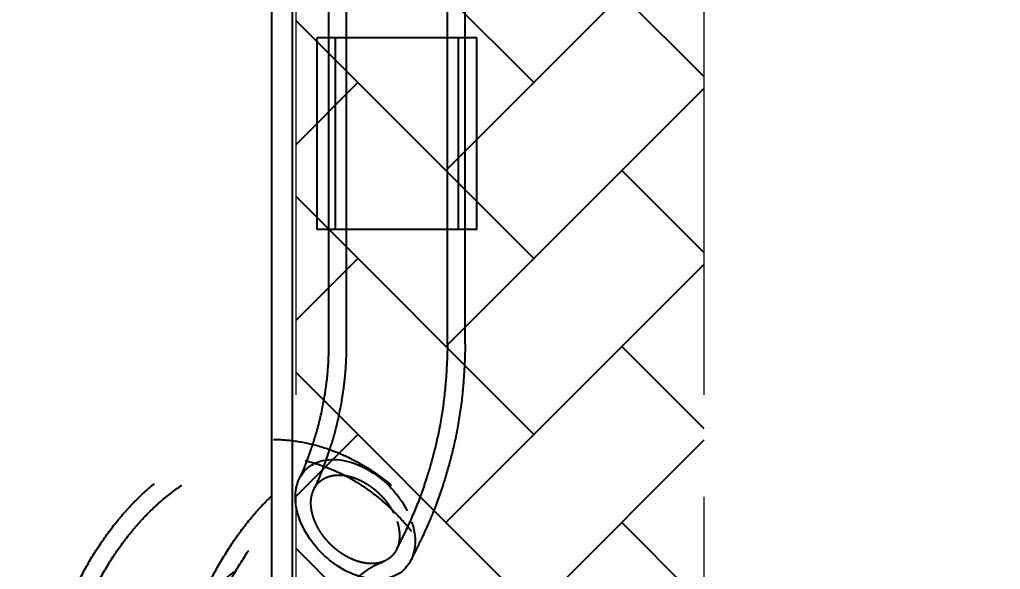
# Model space of a CAD drawing. Header units: millimetres. Extents: x -46397 to 283259, y -8690 to 23983.
# Drawn here: x -19157 to -18916.6, y 22366.1 to 22500.8 of the extents above; entities that cross this region are included whole.
import ezdxf
from ezdxf import colors
from ezdxf.entities.mleader import LeaderData, LeaderLine
from ezdxf.enums import TextEntityAlignment as Align
from ezdxf.math import Vec2, Vec3

# ---------------------------------------------------------------- set-up
doc = ezdxf.new("R2010")
doc.units = ezdxf.units.MM
doc.linetypes.add('CENTER', pattern=[2, 1.25, -0.25, 0.25, -0.25])
doc.linetypes.add('PHANTOM', pattern=[63.5, 31.75, -6.35, 6.35, -6.35, 6.35, -6.35])
doc.layers.add('DUONGTAM', color=1, linetype='CENTER', lineweight=0)
doc.styles.add('GHI CHÚ 2', font='arial.ttf', dxfattribs={"width": 0.8, "height": 1})
doc.styles.add('Tahoma', font='tahoma.ttf')
doc.styles.add('Text_nameplate', font='arial.ttf', dxfattribs={"width": 0.9, "height": 2.5})

# ---------------------------------------------------------------- blocks, each defined once
blk = doc.blocks.new('BO-1')
at = {"color": 251, "linetype": 'PHANTOM', "ltscale": 5, "extrusion": (6.89019e-16, 1, 0)}
for p, q in [((618.37, 3146.19), (618.37, 3318.28)), ((643.09, 3146.19), (643.09, 3318.28)), ((614.03, 3221.24), (614.03, 3271.24)), ((600, 3233.61), (600, 1733.61)), ((605, 3233.61), (605, 1733.61)), ((647.43, 3221.24), (647.43, 3229.94)), ((611.13, 3221.24), (650.33, 3221.24)), ((611.13, 3174.2), (611.13, 3221.24)), ((614.03, 3174.2), (614.03, 3221.24)), ((615.68, 3174.2), (615.68, 3221.24)), ((645.78, 3174.2), (645.78, 3221.24)), ((647.43, 3174.2), (647.43, 3221.24)), ((650.33, 3174.2), (650.33, 3221.24)), ((650.33, 3174.2), (611.13, 3174.2)), ((614.03, 3146.19), (614.03, 3174.2)), ((647.43, 3146.19), (647.43, 3174.2))]:
    blk.add_line(p, q, dxfattribs=at)
at = {"color": 251, "linetype": 'PHANTOM', "ltscale": 5, "extrusion": (0, 0, -1)}
for start_param, end_param in [(-1.118468, 2.023124), (-4.076649, -1.118468)]:
    blk.add_ellipse((620.5, 3103.16), major_axis=(-12.13, 12.16), ratio=0.678274, start_param=start_param, end_param=end_param, dxfattribs=at)
at = {"color": 251, "linetype": 'PHANTOM', "ltscale": 5}
for points, knots in [([(610.1, 3121.52), (610.38, 3122.4), (610.66, 3123.29), (611.61, 3126.52), (612.2, 3128.98), (613.01, 3133.37), (613.3, 3135.22), (613.8, 3139.3), (613.96, 3141.61), (614.02, 3144.67), (614.03, 3145.43), (614.03, 3146.19)], [11.24719, 11.24719, 11.24719, 11.24719, 14.427928, 14.427928, 22.743078, 22.743078, 28.548402, 28.548402, 35.461488, 35.461488, 37.740453, 37.740453, 37.740453, 37.740453]), ([(610.4, 3110.6), (611.01, 3111.82), (611.51, 3112.85), (612.34, 3114.84), (612.66, 3115.66), (613.42, 3117.76), (613.87, 3119.07), (614.77, 3121.85), (615.22, 3123.33), (616.24, 3127.17), (616.76, 3129.61), (617.5, 3133.98), (617.78, 3135.87), (618.22, 3140.07), (618.34, 3142.43), (618.37, 3145.24), (618.38, 3145.72), (618.38, 3146.19)], [0, 0, 0, 0, 5.022099, 5.022099, 8.269611, 8.269611, 12.889478, 12.889478, 18.162354, 18.162354, 26.096792, 26.096792, 32.010332, 32.010332, 39.041028, 39.041028, 40.461271, 40.461271, 40.461271, 40.461271]), ([(643.09, 3146.19), (643.09, 3144.52), (643.03, 3142.85), (642.84, 3138.98), (642.68, 3136.77), (642.18, 3131.82), (641.8, 3129.08), (640.88, 3124.13), (640.38, 3121.89), (639.28, 3117.59), (638.68, 3115.5), (637.25, 3110.99), (636.39, 3108.58), (634.53, 3103.97), (633.55, 3101.81), (631.9, 3098.36), (631.25, 3097.04), (630.6, 3095.74)], [0, 0, 0, 0, 5.005048, 5.005048, 11.680239, 11.680239, 20.063525, 20.063525, 27.229853, 27.229853, 34.221091, 34.221091, 42.664444, 42.664444, 50.946299, 50.946299, 56.263702, 56.263702, 56.263702, 56.263702]), ([(647.43, 3146.19), (647.43, 3144.4), (647.37, 3142.61), (647.16, 3138.53), (646.99, 3136.24), (646.47, 3131.13), (646.07, 3128.31), (645.13, 3123.2), (644.61, 3120.88), (643.46, 3116.42), (642.84, 3114.27), (641.37, 3109.63), (640.49, 3107.16), (639.17, 3103.87), (638.8, 3102.99), (638.42, 3102.12)], [0, 0, 0, 0, 5.372233, 5.372233, 12.296109, 12.296109, 20.911988, 20.911988, 28.321885, 28.321885, 35.505619, 35.505619, 44.091512, 44.091512, 47.330329, 47.330329, 47.330329, 47.330329]), ([(561.07, 2966.92), (560.49, 2967.46), (559.96, 2968), (558.52, 2969.5), (557.67, 2970.48), (555.61, 2972.99), (554.44, 2974.59), (552.18, 2978.05), (551.1, 2979.93), (549.08, 2983.87), (548.14, 2985.95), (546.35, 2990.37), (545.52, 2992.72), (544.04, 2997.49), (543.4, 2999.9), (542.27, 3004.83), (541.78, 3007.36), (540.96, 3012.51), (540.63, 3015.13), (540.13, 3020.43), (539.96, 3023.11), (539.78, 3028.49), (539.77, 3031.2), (539.9, 3036.63), (540.05, 3039.36), (540.5, 3044.8), (540.8, 3047.52), (541.57, 3052.93), (542.03, 3055.61), (543.11, 3060.93), (543.73, 3063.57), (545.12, 3068.77), (545.9, 3071.33), (547.6, 3076.35), (548.54, 3078.81), (550.56, 3083.62), (551.65, 3085.97), (553.98, 3090.51), (555.22, 3092.71), (557.86, 3096.94), (559.26, 3098.97), (562.2, 3102.83), (563.74, 3104.66), (566.96, 3108.1), (568.65, 3109.71), (572.12, 3112.65), (573.91, 3114), (577.59, 3116.41), (579.47, 3117.48), (583.28, 3119.31), (585.22, 3120.09), (589.11, 3121.34), (591.07, 3121.82), (594.99, 3122.49), (596.95, 3122.68), (600.86, 3122.79), (602.8, 3122.71), (606.65, 3122.27), (608.57, 3121.91), (612.35, 3120.94), (614.21, 3120.32), (617.89, 3118.83), (619.71, 3117.95), (623.27, 3115.94), (625.02, 3114.81), (628.44, 3112.29), (630.11, 3110.89), (633.37, 3107.86), (634.95, 3106.22), (638, 3102.71), (639.48, 3100.83), (642.29, 3096.86), (643.63, 3094.77), (646.17, 3090.42), (647.37, 3088.15), (649.61, 3083.48), (650.65, 3081.06), (652.58, 3076.12), (653.46, 3073.59), (655.07, 3068.44), (655.8, 3065.82), (657.08, 3060.52), (657.64, 3057.84), (658.61, 3052.45), (659.01, 3049.73), (659.65, 3044.29), (659.89, 3041.56), (660.22, 3036.12), (660.3, 3033.4), (660.31, 3028), (660.24, 3025.31), (659.93, 3020), (659.7, 3017.37), (659.09, 3012.19), (658.7, 3009.63), (657.78, 3004.62), (657.24, 3002.16), (656.01, 2997.36), (655.32, 2995.01), (653.77, 2990.46), (652.92, 2988.24), (651.05, 2983.97), (650.04, 2981.91), (647.84, 2977.96), (646.65, 2976.07), (644.12, 2972.52), (642.77, 2970.85), (639.92, 2967.78), (638.42, 2966.37), (635.31, 2963.86), (633.7, 2962.75), (630.42, 2960.86), (628.75, 2960.07), (625.38, 2958.81), (623.68, 2958.32), (620.29, 2957.67), (618.6, 2957.48), (615.24, 2957.4), (613.57, 2957.5), (610.27, 2957.96), (608.65, 2958.33), (605.47, 2959.31), (603.92, 2959.93), (600.87, 2961.41), (599.38, 2962.28), (597.67, 2963.45), (597.38, 2963.65), (597.09, 2963.86)], [3.026554, 3.026554, 3.026554, 3.026554, 5.97004, 5.97004, 11.208817, 11.208817, 18.99006, 18.99006, 27.095762, 27.095762, 35.423639, 35.423639, 44.167004, 44.167004, 52.55857, 52.55857, 60.911414, 60.911414, 69.257617, 69.257617, 77.523115, 77.523115, 85.737747, 85.737747, 93.933678, 93.933678, 102.130295, 102.130295, 110.323079, 110.323079, 118.544776, 118.544776, 126.789489, 126.789489, 135.080396, 135.080396, 143.418763, 143.418763, 151.798022, 151.798022, 160.224174, 160.224174, 168.634067, 168.634067, 177.006402, 177.006402, 185.244277, 185.244277, 193.297273, 193.297273, 201.134412, 201.134412, 208.755547, 208.755547, 216.226218, 216.226218, 223.595004, 223.595004, 230.959349, 230.959349, 238.372905, 238.372905, 245.924584, 245.924584, 253.646434, 253.646434, 261.587648, 261.587648, 269.719263, 269.719263, 278.020936, 278.020936, 286.410962, 286.410962, 294.832076, 294.832076, 303.244979, 303.244979, 311.605733, 311.605733, 319.931288, 319.931288, 328.200027, 328.200027, 336.436437, 336.436437, 344.642871, 344.642871, 352.833217, 352.833217, 361.026592, 361.026592, 369.226652, 369.226652, 377.46473, 377.46473, 385.736438, 385.736438, 394.078976, 394.078976, 402.489273, 402.489273, 410.969922, 410.969922, 419.501092, 419.501092, 427.95683, 427.95683, 436.209831, 436.209831, 444.083246, 444.083246, 451.520359, 451.520359, 458.592326, 458.592326, 465.393375, 465.393375, 472.071283, 472.071283, 478.729111, 478.729111, 485.475233, 485.475233, 492.430625, 492.430625, 493.870853, 493.870853, 493.870853, 493.870853]), ([(606.85, 3113.2), (606.85, 3113.2), (606.85, 3113.2), (606.85, 3113.2), (606.85, 3113.2), (606.85, 3113.21), (606.85, 3113.21), (606.86, 3113.22), (606.86, 3113.23), (606.88, 3113.27), (606.89, 3113.29), (606.95, 3113.4), (606.99, 3113.48), (607.14, 3113.8), (607.26, 3114.05), (607.72, 3115.05), (608.07, 3115.85), (608.84, 3117.83), (609.28, 3119.09), (609.84, 3120.75), (609.97, 3121.13), (610.1, 3121.52)], [0, 0, 0, 0, 0.001611, 0.001611, 0.006445, 0.006445, 0.020946, 0.020946, 0.06445, 0.06445, 0.194962, 0.194962, 0.586499, 0.586499, 1.761186, 1.761186, 5.291559, 5.291559, 9.868821, 9.868821, 11.24719, 11.24719, 11.24719, 11.24719]), ([(565.94, 2968.5), (565.9, 2968.54), (565.85, 2968.57), (565.78, 2968.63), (565.74, 2968.66), (565.7, 2968.69), (565.7, 2968.69), (565.69, 2968.7), (565.69, 2968.7), (565.61, 2968.76), (565.46, 2968.88), (565.02, 2969.23), (564.72, 2969.49), (563.78, 2970.32), (563.19, 2970.9), (561.75, 2972.4), (560.93, 2973.34), (558.93, 2975.81), (557.78, 2977.4), (555.61, 2980.8), (554.59, 2982.6), (552.7, 2986.41), (551.81, 2988.41), (550.14, 2992.66), (549.36, 2994.92), (547.99, 2999.51), (547.39, 3001.84), (546.34, 3006.61), (545.89, 3009.06), (545.14, 3014.05), (544.84, 3016.6), (544.39, 3021.75), (544.25, 3024.36), (544.11, 3029.6), (544.12, 3032.24), (544.29, 3037.54), (544.46, 3040.19), (544.94, 3045.5), (545.26, 3048.15), (546.05, 3053.4), (546.52, 3056.02), (547.62, 3061.18), (548.25, 3063.74), (549.65, 3068.76), (550.43, 3071.23), (552.13, 3076.07), (553.06, 3078.43), (555.06, 3083.03), (556.14, 3085.27), (558.44, 3089.58), (559.65, 3091.66), (562.23, 3095.65), (563.6, 3097.55), (566.45, 3101.15), (567.95, 3102.85), (571.08, 3106.03), (572.71, 3107.51), (576.07, 3110.2), (577.8, 3111.41), (581.31, 3113.53), (583.09, 3114.45), (586.7, 3116), (588.55, 3116.64), (592.26, 3117.63), (594.13, 3117.98), (597.84, 3118.39), (599.69, 3118.45), (603.34, 3118.31), (605.16, 3118.1), (608.77, 3117.42), (610.56, 3116.94), (614.1, 3115.73), (615.84, 3114.99), (619.27, 3113.27), (620.95, 3112.27), (624.26, 3110.02), (625.88, 3108.77), (629.03, 3106.02), (630.57, 3104.52), (633.54, 3101.27), (634.98, 3099.53), (637.74, 3095.82), (639.07, 3093.85), (641.57, 3089.74), (642.76, 3087.59), (644.98, 3083.14), (646.02, 3080.85), (647.94, 3076.14), (648.82, 3073.71), (650.44, 3068.78), (651.18, 3066.25), (652.48, 3061.14), (653.06, 3058.55), (654.06, 3053.32), (654.48, 3050.68), (655.17, 3045.39), (655.43, 3042.73), (655.81, 3037.43), (655.92, 3034.77), (655.98, 3029.5), (655.94, 3026.88), (655.7, 3021.69), (655.5, 3019.12), (654.96, 3014.07), (654.61, 3011.57), (653.77, 3006.69), (653.27, 3004.3), (652.13, 2999.64), (651.49, 2997.36), (650.06, 2992.96), (649.27, 2990.82), (647.54, 2986.72), (646.6, 2984.75), (644.58, 2980.98), (643.49, 2979.19), (641.17, 2975.81), (639.92, 2974.23), (637.28, 2971.29), (635.88, 2969.93), (632.98, 2967.54), (631.48, 2966.49), (628.44, 2964.73), (626.89, 2963.99), (623.75, 2962.85), (622.15, 2962.42), (619, 2961.88), (617.44, 2961.76), (614.35, 2961.79), (612.8, 2961.95), (609.77, 2962.52), (608.28, 2962.94), (605.38, 2964.02), (603.98, 2964.68), (601.22, 2966.25), (599.86, 2967.17), (597.21, 2969.25), (595.92, 2970.43), (593.42, 2973.04), (592.21, 2974.47), (589.88, 2977.6), (588.77, 2979.3), (586.67, 2982.91), (585.69, 2984.83), (583.86, 2988.85), (583.01, 2990.96), (581.47, 2995.33), (580.77, 2997.6), (579.53, 3002.25), (578.99, 3004.64), (578.05, 3009.52), (577.66, 3012.02), (577.03, 3017.08), (576.79, 3019.65), (576.46, 3024.84), (576.38, 3027.46), (576.36, 3032.73), (576.43, 3035.39), (576.73, 3040.69), (576.95, 3043.35), (577.56, 3048.64), (577.94, 3051.28), (578.85, 3056.51), (579.38, 3059.11), (580.6, 3064.23), (581.29, 3066.76), (582.81, 3071.72), (583.65, 3074.15), (585.47, 3078.91), (586.47, 3081.24), (588.59, 3085.74), (589.72, 3087.92), (592.11, 3092.09), (593.38, 3094.09), (596.07, 3097.95), (597.51, 3099.81), (600.5, 3103.28), (602.05, 3104.89), (605.18, 3107.82), (606.76, 3109.18), (609.19, 3110.98), (609.92, 3111.49), (611.11, 3112.23), (611.53, 3112.48), (612.07, 3112.77), (612.18, 3112.82), (612.33, 3112.9), (612.37, 3112.92), (612.42, 3112.94), (612.43, 3112.95), (612.53, 3113), (612.63, 3113.05), (612.85, 3113.16), (612.97, 3113.22), (613.09, 3113.28)], [0, 0, 0, 0, 0.3125, 0.3125, 0.546875, 0.546875, 0.59082, 0.59082, 0.606445, 0.606445, 1.106748, 1.106748, 2.609464, 2.609464, 5.941601, 5.941601, 11.185068, 11.185068, 19.17031, 19.17031, 27.118076, 27.118076, 35.241565, 35.241565, 43.66121, 43.66121, 51.777041, 51.777041, 59.869912, 59.869912, 67.972822, 67.972822, 76.005604, 76.005604, 84.004859, 84.004859, 91.9897, 91.9897, 99.979145, 99.979145, 107.964387, 107.964387, 115.973595, 115.973595, 124.004071, 124.004071, 132.06294, 132.06294, 140.164145, 140.164145, 148.284465, 148.284465, 156.443519, 156.443519, 164.593584, 164.593584, 172.762203, 172.762203, 180.780032, 180.780032, 188.585824, 188.585824, 196.220952, 196.220952, 203.701257, 203.701257, 211.029441, 211.029441, 218.2958, 218.2958, 225.583262, 225.583262, 232.976585, 232.976585, 240.539589, 240.539589, 248.257227, 248.257227, 256.130571, 256.130571, 264.19588, 264.19588, 272.367327, 272.367327, 280.564143, 280.564143, 288.703592, 288.703592, 296.813726, 296.813726, 304.899353, 304.899353, 312.94111, 312.94111, 320.965152, 320.965152, 328.959259, 328.959259, 336.945676, 336.945676, 344.928298, 344.928298, 352.915728, 352.915728, 360.930186, 360.930186, 368.965985, 368.965985, 377.057801, 377.057801, 385.188918, 385.188918, 393.379726, 393.379726, 401.615623, 401.615623, 409.836992, 409.836992, 418.008976, 418.008976, 425.82024, 425.82024, 433.21826, 433.21826, 440.276279, 440.276279, 447.036217, 447.036217, 453.688622, 453.688622, 460.296234, 460.296234, 467.054018, 467.054018, 474.069371, 474.069371, 481.437689, 481.437689, 489.174412, 489.174412, 497.276163, 497.276163, 505.461803, 505.461803, 513.706347, 513.706347, 521.917082, 521.917082, 530.071722, 530.071722, 538.184754, 538.184754, 546.235363, 546.235363, 554.262922, 554.262922, 562.259985, 562.259985, 570.24622, 570.24622, 578.240805, 578.240805, 586.240602, 586.240602, 594.262102, 594.262102, 602.305203, 602.305203, 610.414519, 610.414519, 618.514497, 618.514497, 626.590192, 626.590192, 634.856782, 634.856782, 643.021382, 643.021382, 650.930149, 650.930149, 654.197519, 654.197519, 655.838965, 655.838965, 656.240971, 656.240971, 656.386726, 656.386726, 656.418571, 656.418571, 656.918571, 656.918571, 657.542595, 657.542595, 657.542595, 657.542595]), ([(597.09, 2963.86), (595.93, 2964.7), (594.81, 2965.61), (592.34, 2967.85), (591.01, 2969.22), (588.44, 2972.22), (587.21, 2973.85), (584.86, 2977.36), (583.74, 2979.24), (581.63, 2983.22), (580.65, 2985.33), (578.84, 2989.7), (578.01, 2991.98), (576.52, 2996.67), (575.85, 2999.09), (574.68, 3004.03), (574.17, 3006.56), (573.32, 3011.69), (572.97, 3014.3), (572.44, 3019.57), (572.25, 3022.24), (572.03, 3027.62), (572, 3030.33), (572.1, 3035.76), (572.23, 3038.49), (572.65, 3043.93), (572.93, 3046.66), (573.66, 3052.07), (574.11, 3054.77), (575.16, 3060.11), (575.76, 3062.75), (577.12, 3067.96), (577.88, 3070.54), (579.55, 3075.58), (580.47, 3078.06), (582.45, 3082.91), (583.53, 3085.28), (585.83, 3089.86), (587.05, 3092.07), (589.64, 3096.31), (591.01, 3098.35), (593.94, 3102.3), (595.5, 3104.2), (598.69, 3107.67), (600.3, 3109.24), (603.63, 3112.21), (605.36, 3113.63), (608.28, 3115.61), (609.7, 3116.44), (610.49, 3116.83)], [493.870853, 493.870853, 493.870853, 493.870853, 499.675485, 499.675485, 507.305979, 507.305979, 515.316269, 515.316269, 523.64018, 523.64018, 532.131259, 532.131259, 540.639518, 540.639518, 549.122595, 549.122595, 557.511014, 557.511014, 565.840362, 565.840362, 574.10778, 574.10778, 582.330704, 582.330704, 590.540925, 590.540925, 598.73121, 598.73121, 606.938364, 606.938364, 615.156645, 615.156645, 623.402359, 623.402359, 631.698527, 631.698527, 640.062118, 640.062118, 648.415898, 648.415898, 656.786385, 656.786385, 665.353198, 665.353198, 673.545079, 673.545079, 681.794757, 681.794757, 685.859203, 685.859203, 685.859203, 685.859203]), ([(630.96, 3101.97), (630.97, 3101.92), (630.99, 3101.86), (631, 3101.81), (631.01, 3101.76), (631.03, 3101.71), (631.04, 3101.65)], [0.017311805, 0.017311805, 0.017311805, 0.017311805, 0.019784829, 0.019784829, 0.019784829, 0.022257852, 0.022257852, 0.022257852, 0.022257852]), ([(638.42, 3102.12), (637.8, 3100.68), (637.15, 3099.28), (635.72, 3096.28), (634.93, 3094.68), (634.15, 3093.12)], [47.330329, 47.330329, 47.330329, 47.330329, 52.684893, 52.684893, 59.079082, 59.079082, 59.079082, 59.079082]), ([(627.86, 3093.03), (626.72, 3092.47), (625.68, 3092), (624.37, 3091.32), (623.92, 3091.06), (622.85, 3090.34), (622.22, 3089.86), (620.85, 3088.69), (620.09, 3087.98), (618.42, 3086.26), (617.5, 3085.22), (615.62, 3082.83), (614.67, 3081.48), (612.84, 3078.61), (611.97, 3077.1), (610.28, 3073.86), (609.46, 3072.13), (607.93, 3068.53), (607.21, 3066.64), (605.88, 3062.75), (605.27, 3060.74), (604.17, 3056.61), (603.67, 3054.48), (602.8, 3050.16), (602.43, 3047.96), (601.82, 3043.54), (601.58, 3041.3), (601.24, 3036.83), (601.14, 3034.6), (601.06, 3030.16), (601.09, 3027.95), (601.28, 3023.62), (601.44, 3021.49), (601.87, 3017.34), (602.16, 3015.32), (602.83, 3011.41), (603.22, 3009.53), (604.1, 3005.95), (604.58, 3004.24), (605.63, 3001.05), (606.19, 2999.55), (607.36, 2996.79), (607.97, 2995.53), (609.21, 2993.26), (609.83, 2992.25), (611.05, 2990.5), (611.66, 2989.75), (612.77, 2988.53), (613.28, 2988.06), (614.18, 2987.32), (614.57, 2987.07), (615.27, 2986.69), (615.55, 2986.59), (615.89, 2986.49), (615.98, 2986.48), (616.28, 2986.47), (616.44, 2986.48), (617.14, 2986.73), (617.82, 2987.07), (619.15, 2988.16), (619.71, 2988.69), (620.88, 2990.01), (621.48, 2990.78), (622.68, 2992.55), (623.28, 2993.54), (624.47, 2995.77), (625.06, 2997.01), (626.2, 2999.71), (626.74, 3001.18), (627.76, 3004.31), (628.24, 3005.98), (629.1, 3009.49), (629.49, 3011.34), (630.15, 3015.18), (630.43, 3017.18), (630.88, 3021.27), (631.04, 3023.38), (631.23, 3027.68), (631.27, 3029.87), (631.2, 3034.29), (631.11, 3036.52), (630.77, 3040.99), (630.54, 3043.23), (629.94, 3047.67), (629.57, 3049.88), (628.71, 3054.22), (628.21, 3056.37), (627.1, 3060.54), (626.48, 3062.58), (625.14, 3066.52), (624.41, 3068.42), (622.87, 3072.06), (622.05, 3073.8), (620.34, 3077.07), (619.44, 3078.61), (617.6, 3081.48), (616.66, 3082.8), (614.76, 3085.19), (613.8, 3086.27), (611.89, 3088.19), (610.94, 3089.04), (609.04, 3090.52), (608.09, 3091.15), (606.2, 3092.21), (605.27, 3092.62), (603.52, 3093.24), (602.69, 3093.44), (600.9, 3093.7), (599.91, 3093.73), (597.93, 3093.56), (596.9, 3093.34), (594.76, 3092.61), (593.65, 3092.1), (591.53, 3090.84), (590.52, 3090.13), (588.5, 3088.47), (587.49, 3087.52), (585.52, 3085.41), (584.56, 3084.25), (582.68, 3081.75), (581.77, 3080.39), (579.99, 3077.48), (579.12, 3075.91), (577.47, 3072.59), (576.69, 3070.84), (575.21, 3067.19), (574.51, 3065.28), (573.23, 3061.34), (572.64, 3059.3), (571.59, 3055.13), (571.12, 3052.99), (570.32, 3048.66), (569.97, 3046.45), (569.42, 3042.02), (569.22, 3039.78), (568.93, 3035.32), (568.86, 3033.09), (568.84, 3028.68), (568.9, 3026.49), (569.14, 3022.19), (569.33, 3020.08), (569.82, 3015.98), (570.13, 3013.98), (570.85, 3010.15), (571.26, 3008.31), (572.18, 3004.82), (572.68, 3003.16), (573.77, 3000.02), (574.35, 2998.55), (575.54, 2995.91), (576.14, 2994.74), (577.38, 2992.6), (578.01, 2991.62), (579.25, 2989.93), (579.82, 2989.27), (580.7, 2988.39), (581.1, 2988.05), (581.91, 2987.41), (582.17, 2987.21), (582.45, 2986.99)], [0, 0, 0, 0, 5.433036, 5.433036, 9.362363, 9.362363, 13.759776, 13.759776, 18.746189, 18.746189, 24.879433, 24.879433, 31.455201, 31.455201, 37.866504, 37.866504, 44.435571, 44.435571, 51.012815, 51.012815, 57.617158, 57.617158, 64.284361, 64.284361, 70.984232, 70.984232, 77.706748, 77.706748, 84.445227, 84.445227, 91.19362, 91.19362, 97.931361, 97.931361, 104.644967, 104.644967, 111.334995, 111.334995, 117.965025, 117.965025, 124.532651, 124.532651, 131.023961, 131.023961, 137.411945, 137.411945, 143.732873, 143.732873, 149.896236, 149.896236, 156.087946, 156.087946, 162.842417, 162.842417, 169.88283, 169.88283, 179.912942, 179.912942, 191.050645, 191.050645, 197.70528, 197.70528, 203.997855, 203.997855, 210.14464, 210.14464, 216.451716, 216.451716, 222.865099, 222.865099, 229.354593, 229.354593, 235.927623, 235.927623, 242.555234, 242.555234, 249.230815, 249.230815, 255.941907, 255.941907, 262.667786, 262.667786, 269.401398, 269.401398, 276.131894, 276.131894, 282.843029, 282.843029, 289.530202, 289.530202, 296.183472, 296.183472, 302.788643, 302.788643, 309.351629, 309.351629, 315.860875, 315.860875, 322.252038, 322.252038, 328.667362, 328.667362, 335.206701, 335.206701, 342.063949, 342.063949, 348.905995, 348.905995, 356.918359, 356.918359, 365.603148, 365.603148, 373.613045, 373.613045, 380.588608, 380.588608, 387.338051, 387.338051, 393.788438, 393.788438, 400.160041, 400.160041, 406.64637, 406.64637, 413.162426, 413.162426, 419.730014, 419.730014, 426.348189, 426.348189, 433.001796, 433.001796, 439.694672, 439.694672, 446.412566, 446.412566, 453.144287, 453.144287, 459.879935, 459.879935, 466.608748, 466.608748, 473.323193, 473.323193, 479.977001, 479.977001, 486.593106, 486.593106, 493.231287, 493.231287, 499.592064, 499.592064, 505.990288, 505.990288, 512.446035, 512.446035, 517.634431, 517.634431, 519.779137, 519.779137, 519.779137, 519.779137]), ([(626.54, 3092.55), (626.37, 3092.51), (626.2, 3092.47), (626.02, 3092.44), (625.84, 3092.41), (625.66, 3092.38), (625.48, 3092.36)], [0.21685122, 0.21685122, 0.21685122, 0.21685122, 0.22396059, 0.22396059, 0.22396059, 0.23106996, 0.23106996, 0.23106996, 0.23106996])]:
    blk.add_open_spline(points, degree=3, knots=knots, dxfattribs=at)
for points in [[(612.52, 3112.96), (612.66, 3113.04), (612.8, 3113.13), (612.94, 3113.2)], [(612.94, 3113.2), (613.04, 3113.26), (613.14, 3113.3), (613.24, 3113.35)], [(613.24, 3113.35), (613.29, 3113.37), (613.34, 3113.4), (613.4, 3113.42)], [(613.4, 3113.42), (613.55, 3113.49), (613.72, 3113.55), (613.88, 3113.61)], [(613.88, 3113.61), (614.04, 3113.66), (614.21, 3113.71), (614.37, 3113.76)], [(614.37, 3113.76), (614.54, 3113.8), (614.71, 3113.84), (614.89, 3113.88)], [(614.89, 3113.88), (615.07, 3113.91), (615.24, 3113.94), (615.43, 3113.96)], [(615.43, 3113.96), (615.62, 3113.98), (615.81, 3114), (616.01, 3114.01)], [(616.01, 3114.01), (616.2, 3114.02), (616.4, 3114.03), (616.6, 3114.02)], [(616.6, 3114.02), (616.7, 3114.02), (616.8, 3114.02), (616.9, 3114.02)], [(616.9, 3114.02), (617, 3114.01), (617.11, 3114), (617.21, 3114)], [(617.21, 3114), (617.42, 3113.98), (617.62, 3113.96), (617.83, 3113.93)], [(617.83, 3113.93), (617.84, 3113.93), (617.85, 3113.93), (617.87, 3113.93)], [(617.87, 3113.93), (618.08, 3113.9), (618.28, 3113.86), (618.49, 3113.82)], [(618.49, 3113.82), (618.51, 3113.82), (618.52, 3113.82), (618.53, 3113.81)], [(618.53, 3113.81), (618.69, 3113.78), (618.84, 3113.75), (619, 3113.71)], [(619, 3113.71), (619.05, 3113.7), (619.11, 3113.68), (619.16, 3113.67)], [(619.16, 3113.67), (619.18, 3113.67), (619.19, 3113.66), (619.2, 3113.66)], [(619.2, 3113.66), (619.41, 3113.6), (619.63, 3113.54), (619.84, 3113.48)], [(619.84, 3113.48), (619.86, 3113.47), (619.87, 3113.47), (619.89, 3113.46)], [(619.89, 3113.46), (619.95, 3113.44), (620, 3113.42), (620.06, 3113.41)], [(620.06, 3113.41), (620.22, 3113.35), (620.37, 3113.3), (620.53, 3113.24)], [(620.53, 3113.24), (620.54, 3113.24), (620.56, 3113.23), (620.57, 3113.23)], [(620.57, 3113.23), (620.75, 3113.16), (620.93, 3113.08), (621.11, 3113.01)], [(621.11, 3113.01), (621.15, 3113), (621.18, 3112.98), (621.21, 3112.97)], [(610.28, 3110.35), (610.35, 3110.49), (610.42, 3110.63), (610.49, 3110.78)], [(610.49, 3110.78), (610.57, 3110.92), (610.66, 3111.06), (610.75, 3111.2)], [(610.75, 3111.2), (610.78, 3111.25), (610.8, 3111.29), (610.83, 3111.33)], [(610.83, 3111.33), (610.9, 3111.42), (610.97, 3111.52), (611.04, 3111.62)], [(611.04, 3111.62), (611.15, 3111.75), (611.26, 3111.88), (611.38, 3112.01)], [(611.38, 3112.01), (611.49, 3112.13), (611.6, 3112.24), (611.73, 3112.35)], [(611.73, 3112.35), (611.85, 3112.46), (611.97, 3112.57), (612.11, 3112.67)], [(612.11, 3112.67), (612.24, 3112.77), (612.38, 3112.87), (612.52, 3112.96)], [(621.21, 3112.97), (621.22, 3112.96), (621.23, 3112.96), (621.25, 3112.95)], [(621.25, 3112.95), (621.46, 3112.86), (621.68, 3112.76), (621.89, 3112.65)], [(621.89, 3112.65), (621.91, 3112.65), (621.93, 3112.64), (621.94, 3112.63)], [(621.94, 3112.63), (622.16, 3112.52), (622.37, 3112.41), (622.58, 3112.29)], [(622.58, 3112.29), (622.59, 3112.29), (622.61, 3112.28), (622.62, 3112.27)], [(622.62, 3112.27), (622.79, 3112.18), (622.96, 3112.08), (623.13, 3111.98)], [(623.13, 3111.98), (623.17, 3111.95), (623.21, 3111.93), (623.25, 3111.9)], [(623.25, 3111.9), (623.26, 3111.9), (623.27, 3111.89), (623.29, 3111.88)], [(623.29, 3111.88), (623.49, 3111.76), (623.69, 3111.63), (623.88, 3111.49)], [(623.88, 3111.49), (623.91, 3111.48), (623.94, 3111.46), (623.96, 3111.44)], [(623.96, 3111.44), (624.16, 3111.31), (624.36, 3111.17), (624.55, 3111.03)], [(624.55, 3111.03), (624.57, 3111.01), (624.59, 3110.99), (624.61, 3110.98)], [(624.61, 3110.98), (624.73, 3110.89), (624.84, 3110.8), (624.95, 3110.71)], [(624.95, 3110.71), (625.03, 3110.66), (625.1, 3110.6), (625.17, 3110.54)], [(609.67, 3107.82), (609.68, 3107.98), (609.7, 3108.15), (609.72, 3108.32)], [(609.72, 3108.32), (609.72, 3108.34), (609.72, 3108.35), (609.73, 3108.36)], [(609.73, 3108.36), (609.74, 3108.46), (609.76, 3108.56), (609.77, 3108.66)], [(609.77, 3108.66), (609.78, 3108.73), (609.8, 3108.79), (609.81, 3108.86)], [(609.81, 3108.86), (609.82, 3108.88), (609.82, 3108.9), (609.82, 3108.91)], [(609.82, 3108.91), (609.86, 3109.08), (609.9, 3109.24), (609.94, 3109.4)], [(609.94, 3109.4), (609.95, 3109.42), (609.95, 3109.44), (609.96, 3109.46)], [(609.96, 3109.46), (610, 3109.61), (610.05, 3109.76), (610.11, 3109.91)], [(610.11, 3109.91), (610.16, 3110.06), (610.22, 3110.2), (610.28, 3110.35)], [(625.17, 3110.54), (625.19, 3110.52), (625.21, 3110.51), (625.23, 3110.49)], [(625.23, 3110.49), (625.42, 3110.33), (625.61, 3110.17), (625.8, 3110.01)], [(625.8, 3110.01), (625.81, 3109.99), (625.83, 3109.98), (625.84, 3109.97)], [(625.84, 3109.97), (626.03, 3109.8), (626.21, 3109.63), (626.38, 3109.46)], [(626.38, 3109.46), (626.39, 3109.45), (626.4, 3109.44), (626.41, 3109.43)], [(626.41, 3109.43), (626.6, 3109.25), (626.78, 3109.07), (626.95, 3108.89)], [(626.95, 3108.89), (627.09, 3108.74), (627.22, 3108.59), (627.35, 3108.45)], [(627.35, 3108.45), (627.4, 3108.39), (627.45, 3108.33), (627.5, 3108.28)], [(627.5, 3108.28), (627.62, 3108.14), (627.73, 3108.01), (627.84, 3107.88)], [(609.64, 3107.21), (609.64, 3107.38), (609.65, 3107.55), (609.66, 3107.72)], [(609.64, 3107.13), (609.64, 3107.15), (609.64, 3107.18), (609.64, 3107.21)], [(609.66, 3106.61), (609.65, 3106.78), (609.64, 3106.95), (609.64, 3107.13)], [(609.66, 3107.72), (609.66, 3107.75), (609.67, 3107.78), (609.67, 3107.82)], [(609.66, 3106.55), (609.66, 3106.57), (609.66, 3106.59), (609.66, 3106.61)], [(609.71, 3106.03), (609.69, 3106.2), (609.68, 3106.37), (609.66, 3106.55)], [(609.72, 3105.98), (609.72, 3105.99), (609.71, 3106.01), (609.71, 3106.03)], [(609.73, 3105.89), (609.72, 3105.92), (609.72, 3105.95), (609.72, 3105.98)], [(609.81, 3105.38), (609.78, 3105.55), (609.75, 3105.72), (609.73, 3105.89)], [(627.84, 3107.88), (627.85, 3107.86), (627.87, 3107.84), (627.88, 3107.83)], [(627.88, 3107.83), (627.92, 3107.77), (627.97, 3107.72), (628.01, 3107.67)], [(628.01, 3107.67), (628.13, 3107.51), (628.25, 3107.36), (628.36, 3107.21)], [(628.36, 3107.21), (628.39, 3107.16), (628.43, 3107.11), (628.47, 3107.06)], [(628.47, 3107.06), (628.56, 3106.93), (628.65, 3106.81), (628.74, 3106.68)], [(628.74, 3106.68), (628.8, 3106.59), (628.86, 3106.5), (628.92, 3106.41)], [(628.92, 3106.41), (629.01, 3106.28), (629.09, 3106.15), (629.17, 3106.02)], [(629.17, 3106.02), (629.22, 3105.93), (629.27, 3105.85), (629.32, 3105.77)], [(609.83, 3105.27), (609.82, 3105.3), (609.81, 3105.34), (609.81, 3105.38)], [(609.94, 3104.75), (609.9, 3104.92), (609.86, 3105.09), (609.83, 3105.27)], [(609.96, 3104.67), (609.95, 3104.69), (609.94, 3104.72), (609.94, 3104.75)], [(610.09, 3104.15), (610.04, 3104.32), (610, 3104.49), (609.96, 3104.67)], [(610.16, 3103.93), (610.14, 3104), (610.11, 3104.08), (610.09, 3104.15)], [(610.23, 3103.7), (610.2, 3103.78), (610.18, 3103.85), (610.16, 3103.93)], [(610.26, 3103.6), (610.25, 3103.64), (610.24, 3103.67), (610.23, 3103.7)], [(610.3, 3103.49), (610.29, 3103.52), (610.27, 3103.56), (610.26, 3103.6)], [(610.43, 3103.13), (610.38, 3103.25), (610.34, 3103.37), (610.3, 3103.49)], [(629.32, 3105.77), (629.4, 3105.63), (629.48, 3105.5), (629.56, 3105.36)], [(629.56, 3105.36), (629.6, 3105.28), (629.65, 3105.21), (629.69, 3105.13)], [(629.69, 3105.13), (629.69, 3105.12), (629.69, 3105.12), (629.7, 3105.11)], [(629.7, 3105.11), (629.73, 3105.04), (629.77, 3104.97), (629.81, 3104.9)], [(629.81, 3104.9), (629.84, 3104.84), (629.86, 3104.79), (629.89, 3104.74)], [(629.89, 3104.74), (629.9, 3104.73), (629.9, 3104.72), (629.9, 3104.71)], [(610.57, 3102.77), (610.52, 3102.89), (610.47, 3103.01), (610.43, 3103.13)], [(610.73, 3102.39), (610.67, 3102.52), (610.62, 3102.64), (610.57, 3102.77)], [(610.89, 3102.03), (610.83, 3102.15), (610.78, 3102.27), (610.73, 3102.39)], [(611.06, 3101.67), (611, 3101.79), (610.94, 3101.91), (610.89, 3102.03)], [(611.09, 3101.62), (611.08, 3101.63), (611.07, 3101.65), (611.06, 3101.67)], [(611.25, 3101.3), (611.2, 3101.4), (611.14, 3101.51), (611.09, 3101.62)], [(611.3, 3101.22), (611.28, 3101.24), (611.27, 3101.27), (611.25, 3101.3)], [(611.3, 3101.2), (611.3, 3101.21), (611.3, 3101.21), (611.3, 3101.22)], [(611.61, 3100.67), (611.5, 3100.85), (611.4, 3101.03), (611.3, 3101.2)], [(630.75, 3102.67), (630.75, 3102.67), (630.75, 3102.66), (630.76, 3102.65)], [(630.76, 3102.65), (630.76, 3102.63), (630.77, 3102.61), (630.78, 3102.58)], [(630.78, 3102.58), (630.79, 3102.56), (630.8, 3102.53), (630.8, 3102.51)], [(630.8, 3102.51), (630.82, 3102.47), (630.83, 3102.42), (630.85, 3102.36)], [(630.85, 3102.36), (630.86, 3102.31), (630.88, 3102.26), (630.89, 3102.21)], [(630.89, 3102.21), (630.9, 3102.18), (630.91, 3102.15), (630.92, 3102.12)], [(630.92, 3102.12), (630.93, 3102.07), (630.95, 3102.02), (630.96, 3101.97)], [(631.04, 3101.65), (631.06, 3101.57), (631.08, 3101.49), (631.09, 3101.42)], [(631.09, 3101.42), (631.11, 3101.34), (631.13, 3101.26), (631.14, 3101.19)], [(631.14, 3101.19), (631.14, 3101.18), (631.15, 3101.16), (631.15, 3101.15)], [(631.15, 3101.15), (631.16, 3101.09), (631.17, 3101.03), (631.18, 3100.98)], [(611.67, 3100.55), (611.65, 3100.59), (611.63, 3100.63), (611.61, 3100.67)], [(612.01, 3100.02), (611.89, 3100.2), (611.78, 3100.38), (611.67, 3100.55)], [(612.09, 3099.88), (612.06, 3099.93), (612.04, 3099.97), (612.01, 3100.02)], [(612.46, 3099.35), (612.33, 3099.53), (612.21, 3099.71), (612.09, 3099.88)], [(612.51, 3099.28), (612.5, 3099.3), (612.48, 3099.33), (612.46, 3099.35)], [(612.91, 3098.75), (612.77, 3098.92), (612.64, 3099.1), (612.51, 3099.28)], [(612.98, 3098.66), (612.96, 3098.69), (612.94, 3098.72), (612.91, 3098.75)], [(613.15, 3098.45), (613.1, 3098.52), (613.04, 3098.59), (612.98, 3098.66)], [(631.18, 3100.98), (631.18, 3100.97), (631.18, 3100.96), (631.18, 3100.96)], [(631.18, 3100.96), (631.2, 3100.89), (631.21, 3100.82), (631.22, 3100.75)], [(631.22, 3100.75), (631.23, 3100.68), (631.24, 3100.61), (631.25, 3100.55)], [(631.25, 3100.55), (631.26, 3100.49), (631.26, 3100.43), (631.27, 3100.37)], [(631.27, 3100.37), (631.27, 3100.36), (631.27, 3100.36), (631.27, 3100.35)], [(631.27, 3100.35), (631.28, 3100.33), (631.28, 3100.31), (631.28, 3100.3)], [(631.28, 3100.3), (631.29, 3100.26), (631.29, 3100.21), (631.29, 3100.17)], [(631.29, 3100.17), (631.3, 3100.11), (631.31, 3100.05), (631.31, 3099.98)], [(631.31, 3099.98), (631.32, 3099.92), (631.32, 3099.86), (631.33, 3099.8)], [(631.34, 3098.65), (631.33, 3098.55), (631.32, 3098.45), (631.31, 3098.35)], [(631.33, 3099.8), (631.33, 3099.71), (631.34, 3099.61), (631.34, 3099.51)], [(631.34, 3099.51), (631.35, 3099.42), (631.35, 3099.34), (631.35, 3099.25)], [(631.35, 3098.95), (631.34, 3098.85), (631.34, 3098.75), (631.34, 3098.65)], [(631.35, 3099.25), (631.35, 3099.15), (631.35, 3099.05), (631.35, 3098.95)], [(613.35, 3098.21), (613.29, 3098.29), (613.22, 3098.37), (613.15, 3098.45)], [(613.41, 3098.13), (613.39, 3098.16), (613.37, 3098.18), (613.35, 3098.21)], [(613.5, 3098.03), (613.47, 3098.07), (613.44, 3098.1), (613.41, 3098.13)], [(613.96, 3097.52), (613.8, 3097.69), (613.65, 3097.86), (613.5, 3098.03)], [(614, 3097.48), (613.99, 3097.49), (613.98, 3097.51), (613.96, 3097.52)], [(614.49, 3096.97), (614.32, 3097.14), (614.16, 3097.31), (614, 3097.48)], [(614.55, 3096.92), (614.53, 3096.94), (614.51, 3096.96), (614.49, 3096.97)], [(615.06, 3096.44), (614.88, 3096.6), (614.71, 3096.76), (614.55, 3096.92)], [(615.13, 3096.38), (615.11, 3096.4), (615.08, 3096.42), (615.06, 3096.44)], [(615.67, 3095.91), (615.48, 3096.06), (615.3, 3096.22), (615.13, 3096.38)], [(630.9, 3096.44), (630.86, 3096.33), (630.82, 3096.22), (630.77, 3096.11)], [(630.95, 3096.6), (630.94, 3096.54), (630.92, 3096.49), (630.9, 3096.44)], [(631.07, 3096.97), (631.03, 3096.84), (631, 3096.72), (630.95, 3096.6)], [(631.11, 3097.11), (631.09, 3097.06), (631.08, 3097.02), (631.07, 3096.97)], [(631.18, 3097.45), (631.16, 3097.34), (631.13, 3097.22), (631.11, 3097.11)], [(631.19, 3097.5), (631.19, 3097.48), (631.19, 3097.47), (631.18, 3097.45)], [(631.22, 3097.62), (631.21, 3097.58), (631.2, 3097.54), (631.19, 3097.5)], [(631.28, 3098.04), (631.26, 3097.92), (631.25, 3097.79), (631.22, 3097.67)], [(631.22, 3097.67), (631.22, 3097.65), (631.22, 3097.64), (631.22, 3097.63)], [(631.22, 3097.63), (631.22, 3097.63), (631.22, 3097.62), (631.22, 3097.62)], [(631.31, 3098.35), (631.31, 3098.25), (631.29, 3098.15), (631.28, 3098.06)], [(631.28, 3098.06), (631.28, 3098.05), (631.28, 3098.05), (631.28, 3098.04)], [(615.72, 3095.87), (615.7, 3095.88), (615.68, 3095.9), (615.67, 3095.91)], [(616.02, 3095.63), (615.92, 3095.71), (615.82, 3095.79), (615.72, 3095.87)], [(616.04, 3095.61), (616.03, 3095.61), (616.02, 3095.62), (616.02, 3095.63)], [(616.28, 3095.42), (616.2, 3095.48), (616.12, 3095.55), (616.04, 3095.61)], [(616.34, 3095.37), (616.32, 3095.39), (616.3, 3095.41), (616.28, 3095.42)], [(616.71, 3095.11), (616.58, 3095.2), (616.46, 3095.28), (616.34, 3095.37)], [(616.93, 3094.95), (616.85, 3095), (616.78, 3095.06), (616.71, 3095.11)], [(617, 3094.9), (616.98, 3094.92), (616.95, 3094.94), (616.93, 3094.95)], [(617.61, 3094.51), (617.4, 3094.63), (617.2, 3094.77), (617, 3094.9)], [(617.65, 3094.48), (617.64, 3094.49), (617.62, 3094.5), (617.61, 3094.51)], [(618.27, 3094.11), (618.06, 3094.23), (617.85, 3094.35), (617.65, 3094.48)], [(618.32, 3094.08), (618.3, 3094.09), (618.28, 3094.1), (618.27, 3094.11)], [(618.95, 3093.75), (618.73, 3093.86), (618.53, 3093.97), (618.32, 3094.08)], [(629.21, 3093.92), (629.09, 3093.82), (628.96, 3093.71), (628.82, 3093.61)], [(629.56, 3094.26), (629.45, 3094.14), (629.33, 3094.03), (629.21, 3093.92)], [(629.9, 3094.64), (629.79, 3094.51), (629.68, 3094.38), (629.56, 3094.26)], [(630.14, 3094.96), (630.06, 3094.86), (629.98, 3094.75), (629.9, 3094.64)], [(630.17, 3095), (630.16, 3094.99), (630.15, 3094.98), (630.14, 3094.96)], [(630.2, 3095.05), (630.19, 3095.03), (630.18, 3095.02), (630.17, 3095)], [(630.46, 3095.47), (630.38, 3095.33), (630.29, 3095.19), (630.2, 3095.05)], [(630.63, 3095.79), (630.57, 3095.68), (630.52, 3095.58), (630.46, 3095.47)], [(630.77, 3096.11), (630.73, 3096), (630.68, 3095.9), (630.63, 3095.79)], [(619.01, 3093.72), (618.99, 3093.73), (618.97, 3093.74), (618.95, 3093.75)], [(619.65, 3093.42), (619.43, 3093.51), (619.22, 3093.61), (619.01, 3093.72)], [(619.68, 3093.4), (619.67, 3093.41), (619.66, 3093.41), (619.65, 3093.42)], [(619.84, 3093.33), (619.79, 3093.36), (619.74, 3093.38), (619.68, 3093.4)], [(619.88, 3093.32), (619.87, 3093.32), (619.86, 3093.33), (619.84, 3093.33)], [(620.32, 3093.14), (620.17, 3093.2), (620.03, 3093.26), (619.88, 3093.32)], [(620.36, 3093.12), (620.35, 3093.13), (620.34, 3093.14), (620.32, 3093.14)], [(621.01, 3092.9), (620.79, 3092.97), (620.58, 3093.04), (620.36, 3093.12)], [(621.05, 3092.88), (621.04, 3092.89), (621.02, 3092.89), (621.01, 3092.9)], [(621.7, 3092.7), (621.48, 3092.75), (621.27, 3092.82), (621.05, 3092.88)], [(621.73, 3092.69), (621.72, 3092.69), (621.71, 3092.69), (621.7, 3092.7)], [(622.37, 3092.54), (622.15, 3092.58), (621.94, 3092.63), (621.73, 3092.69)], [(622.41, 3092.53), (622.39, 3092.53), (622.38, 3092.53), (622.37, 3092.54)], [(623.03, 3092.42), (622.82, 3092.45), (622.62, 3092.49), (622.41, 3092.53)], [(623.07, 3092.41), (623.06, 3092.41), (623.05, 3092.42), (623.03, 3092.42)], [(623.69, 3092.34), (623.49, 3092.36), (623.28, 3092.38), (623.07, 3092.41)], [(624.05, 3092.32), (623.93, 3092.32), (623.81, 3092.33), (623.69, 3092.34)], [(624.1, 3092.32), (624.09, 3092.32), (624.07, 3092.32), (624.05, 3092.32)], [(624.3, 3092.31), (624.24, 3092.31), (624.17, 3092.31), (624.1, 3092.32)], [(624.9, 3092.32), (624.7, 3092.31), (624.5, 3092.31), (624.3, 3092.31)], [(625.48, 3092.36), (625.29, 3092.34), (625.1, 3092.33), (624.9, 3092.32)], [(627.03, 3092.69), (626.87, 3092.64), (626.71, 3092.59), (626.54, 3092.55)], [(627.52, 3092.87), (627.36, 3092.81), (627.2, 3092.75), (627.03, 3092.69)], [(627.72, 3092.96), (627.66, 3092.93), (627.59, 3092.9), (627.52, 3092.87)], [(627.76, 3092.98), (627.75, 3092.97), (627.74, 3092.97), (627.72, 3092.96)], [(627.98, 3093.09), (627.91, 3093.05), (627.84, 3093.01), (627.76, 3092.98)], [(628.41, 3093.33), (628.27, 3093.24), (628.13, 3093.16), (627.98, 3093.09)], [(628.82, 3093.61), (628.69, 3093.51), (628.55, 3093.42), (628.41, 3093.33)]]:
    blk.add_open_spline(points, degree=3, dxfattribs=at)
at = {"color": 251, "linetype": 'PHANTOM', "ltscale": 5, "style": 'Text_nameplate', "width": 0.9, "flags": 2}
blk.add_attdef('SPEC.', text='', height=2.5, dxfattribs=at).set_placement((282.5, 89.67), align=Align.MIDDLE_CENTER)
at = {"color": 251, "linetype": 'PHANTOM', "ltscale": 5, "style": 'Tahoma'}
for tag, height, p in [('DESIGN_PRESSURE', 2.61, (320, 77.99)), ('PROJECT_CODE', 2.4, (245, 77.99)), ('SERIAL_NO.', 2.61, (245, 69.45)), ('MAX_WORKING_PRESS', 2.61, (320, 69.45)), ('YEAR', 2.61, (245, 60.92)), ('TEST_PRES.', 2.61, (320, 60.92)), ('VOLUME', 2.61, (245, 52.38)), ('MAX_WORKING_TEMP.', 2.61, (320, 52.38))]:
    blk.add_attdef(tag, text='', height=height, dxfattribs=at).set_placement(p, align=Align.MIDDLE_CENTER)
blk = doc.blocks.new('_Dot')
at = {"color": 0, "linetype": 'ByBlock', "lineweight": -2}
blk.add_line((-0.5, 0), (-1, 0), dxfattribs=at)
at = {"color": 0, "linetype": 'ByBlock', "const_width": 0.5}
blk.add_lwpolyline([(-0.25, 0, 1), (0.25, 0, 1)], format="xyb", close=True, dxfattribs=at)

msp = doc.modelspace()

# ---------------------------------------------------------------- hatches: boundary and pattern name
h = msp.add_hatch()
h.set_pattern_fill('AR-HBONE', color=1, scale=0.3)
h.set_pattern_definition([(45, (0, 17679.127), (0, 43.10523), [91.44, -30.48]), (135, (21.553, 17700.68), (4e-15, 43.10523), [91.44, -30.48])])
edge = h.paths.add_edge_path()
edge.add_arc((-19299.06, 22560.37), 309.87, 359.6667, 423.117)
edge.add_arc((-19695.19, 21778.91), 1186, 63.1183, 116.88159)
edge.add_arc((-20091.33, 22560.37), 309.87, 116.8828, 180.3331)
edge.add_line((-20401.19, 22558.57), (-20401.19, 20959.22))
edge.add_arc((-20091.33, 20957.42), 309.87, 179.6666, 243.1169)
edge.add_arc((-19695.19, 21738.88), 1186, 243.11829, 296.88158)
edge.add_arc((-19299.06, 20957.42), 309.87, 296.8828, 360.3331)
edge.add_line((-18989.19, 20959.22), (-18989.19, 22558.57))
edge = h.paths.add_edge_path(flags=16)
edge.add_arc((-20091.33, 20957.42), 209.87, 179.5949, 243.1169, ccw=False)
edge.add_line((-20301.19, 20958.9), (-20301.19, 22558.89))
edge.add_arc((-20091.33, 22560.37), 209.87, 116.8831, 180.4051, ccw=False)
edge.add_arc((-19695.19, 21778.91), 1086, 63.11836, 116.88165, ccw=False)
edge.add_arc((-19299.06, 22560.37), 209.87, -0.4051, 63.117, ccw=False)
edge.add_line((-19089.19, 22558.89), (-19089.19, 20958.9))
edge.add_arc((-19299.06, 20957.42), 209.87, -63.117, 0.4051, ccw=False)
edge.add_arc((-19695.19, 21738.88), 1086, 243.11835, 296.88164, ccw=False)

# ---------------------------------------------------------------- linework, layer by layer
at = {"layer": 'DUONGTAM', "color": 5, "lineweight": 0, "ltscale": 100, "elevation": -1.5}
msp.add_lwpolyline([(-20401.19, 22508.9), (-20401.19, 21008.9), (-20401.19, 20959.22, 0.284151), (-20231.45, 20681.04, 0.238987), (-19158.95, 20681.04, 0.284152), (-18989.19, 20959.22), (-18989.19, 21008.9), (-18989.19, 22508.9), (-18989.19, 22558.57, 0.284152), (-19158.94, 22836.75, 0.238987), (-20231.44, 22836.75, 0.284151), (-20401.19, 22558.57)], format="xyb", close=True, dxfattribs=at)
msp.add_lwpolyline([(-20301.19, 22508.9), (-20301.19, 21008.9), (-20301.19, 20958.9, 0.28449), (-20186.23, 20770.23, 0.238987), (-19204.16, 20770.23, 0.28449), (-19089.19, 20958.9), (-19089.19, 21008.9), (-19089.19, 22508.9), (-19089.19, 22558.89, 0.28449), (-19204.16, 22747.56, 0.238987), (-20186.23, 22747.56, 0.28449), (-20301.19, 22558.89), (-20301.19, 22508.9)], format="xyb", dxfattribs=at)

# ---------------------------------------------------------------- block references
msp.add_blockref('BO-1', (-19695.19, 19275.21, -1.5))

# ---------------------------------------------------------------- leaders
at = {"color": 1}
ml = msp.add_multileader_mtext('Standard', dxfattribs=at)
ml.set_content('{\\C3;Bảo ôn dày 50mm, tỉ trọng 100kg/m3\\Pbọc 2 lớp}', color=1, style='GHI CHÚ 2')
ml.set_leader_properties(color=3, lineweight=9)
ml.set_arrow_properties(name='DOT')
ml.build(insert=Vec2(0, 0))
ml.multileader.update_dxf_attribs({"text_left_attachment_type": 5, "text_right_attachment_type": 5, "dogleg_length": 17.33, "arrow_head_size": 40})
ctx = ml.context
ctx.base_point, ctx.char_height, ctx.arrow_head_size, ctx.landing_gap_size, ctx.plane_origin = Vec3(-18758.88, 22523.9), 80, 40, 0.039, Vec3(-16863.84, 22811.34)
ctx.left_attachment, ctx.right_attachment = 5, 5
notes = []
notes.append((ctx, [(0, (1, 1, 0), (-18776.21, 22523.9), (1, 0), 17.33, [(1, [(-19043.87, 22213.79)], 0, [])])]))
ctx.mtext.insert, ctx.mtext.width, ctx.mtext.flow_direction = Vec3(-18758.84, 22764.41), 1640.6548, 5
for ctx, leaders in notes:
    for number, flags, end, landing, length, lines in leaders:
        leader = LeaderData()
        leader.index, (leader.has_last_leader_line, leader.has_dogleg_vector, leader.attachment_direction) = number, flags
        leader.last_leader_point, leader.dogleg_vector, leader.dogleg_length = Vec3(end), Vec3(landing), length
        for number, points, colour, breaks in lines:
            line = LeaderLine()
            line.index, line.vertices, line.color, line.breaks = number, Vec3.list(points), colors.encode_raw_color(colour), breaks
            leader.lines.append(line)
        ctx.leaders.append(leader)

doc.saveas('drawing.dxf')
